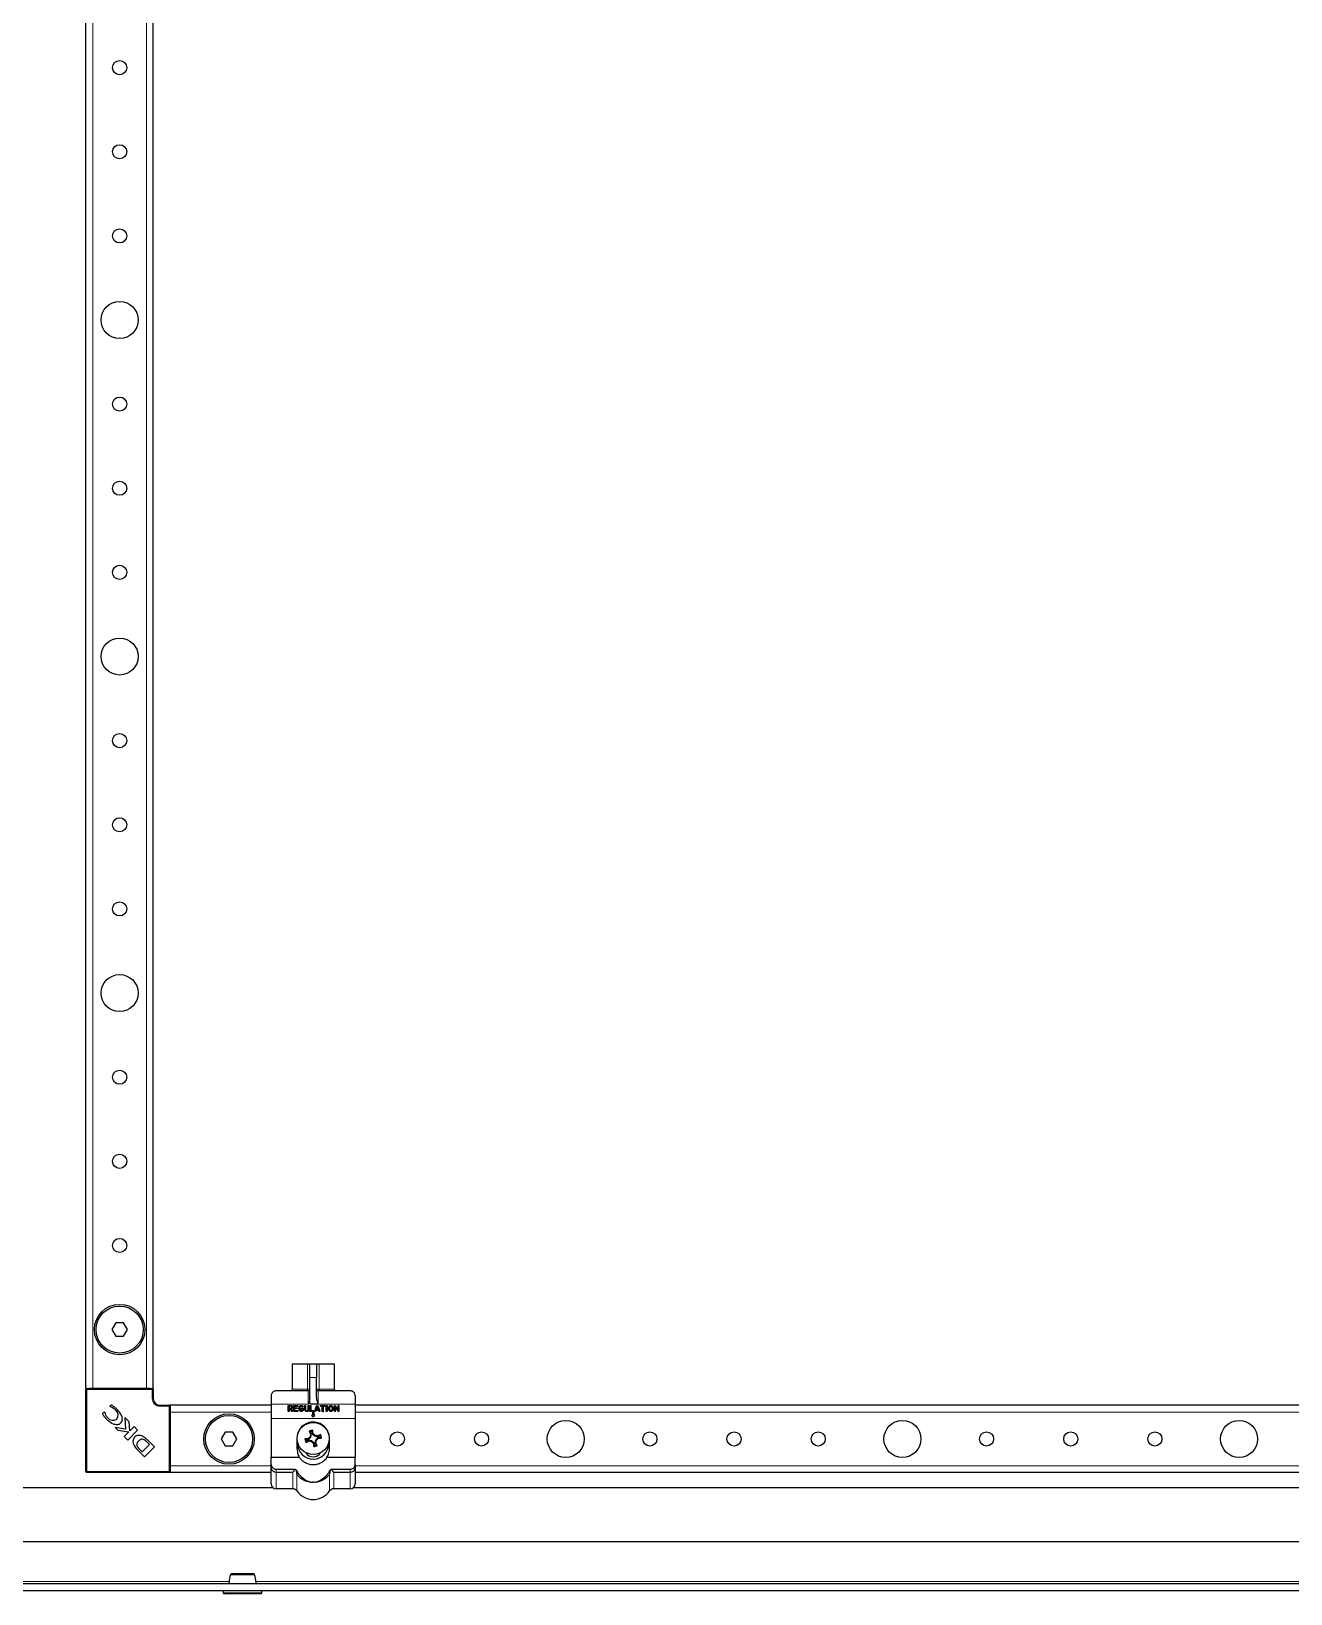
# Model space of a CAD drawing. Header units: millimetres. Extents: x -1581 to 3390, y -1547 to 1219.
# Drawn here: x -381.2 to -7.1, y -999.7 to -535.4 of the extents above; entities that cross this region are included whole.
import ezdxf

# ---------------------------------------------------------------- set-up
doc = ezdxf.new("R2010")
doc.units = ezdxf.units.MM

msp = doc.modelspace()

# ---------------------------------------------------------------- linework, layer by layer
at = {"color": 7, "linetype": 'Continuous', "lineweight": 25}
for p, q in [((-364.94, -938.72), (-364.94, 496.28)), ((-344.94, -938.72), (-344.94, 496.28)), ((-356.09, -919.22), (-357.25, -921.22)), ((-353.78, -919.22), (-356.09, -919.22)), ((-352.63, -921.22), (-353.78, -919.22)), ((-357.25, -921.22), (-356.09, -923.22)), ((-356.09, -923.22), (-353.78, -923.22)), ((-353.78, -923.22), (-352.63, -921.22)), ((-303.69, -931.42), (-303.69, -938.92)), ((-303.69, -931.42), (-299.16, -931.42)), ((-299.16, -931.42), (-298.44, -931.42)), ((-298.44, -931.42), (-296.44, -931.42)), ((-298.44, -935.42), (-298.44, -931.42)), ((-296.44, -931.42), (-296.44, -935.42)), ((-296.44, -931.42), (-295.72, -931.42)), ((-295.72, -931.42), (-291.19, -931.42)), ((-291.19, -931.42), (-291.19, -938.92)), ((-298.44, -941.36), (-298.44, -935.42)), ((-296.44, -941.35), (-296.44, -935.42)), ((-364.64, -938.72), (-364.94, -938.72)), ((-364.94, -963.42), (-364.94, -939.02)), ((-364.64, -938.72), (-363.99, -938.72)), ((-362.94, -938.72), (-363.99, -938.72)), ((-346.94, -938.72), (-362.94, -938.72)), ((-345.89, -938.72), (-346.94, -938.72)), ((-345.89, -938.72), (-345.24, -938.72)), ((-344.94, -938.72), (-345.24, -938.72)), ((-344.94, -939.02), (-344.94, -941.72)), ((-309.94, -940.92), (-309.94, -943.42)), ((-298.94, -939.42), (-308.44, -939.42)), ((-286.44, -939.42), (-295.94, -939.42)), ((-284.94, -940.92), (-284.94, -943.42)), ((-359.39, -945.78), (-360.08, -946.11)), ((-359.26, -945.92), (-359.39, -945.78)), ((-357.31, -943.72), (-357.82, -943.97)), ((-357.82, -943.97), (-357.71, -944.08)), ((-342.94, -943.72), (-340.24, -943.72)), ((-309.94, -943.72), (-339.94, -943.72)), ((-339.94, -943.72), (-339.94, -944.02)), ((-339.94, -944.02), (-339.94, -944.66)), ((-339.94, -944.66), (-339.94, -945.72)), ((-339.94, -945.72), (-339.94, -961.72)), ((-309.94, -943.42), (-309.94, -947.67)), ((-304.85, -945.43), (-304.85, -943.77)), ((-304.85, -943.77), (-304.09, -943.77)), ((-304.09, -944.03), (-304.58, -944.03)), ((-304.58, -944.03), (-304.58, -944.54)), ((-304.58, -944.54), (-303.99, -944.54)), ((-304.29, -944.8), (-304.58, -944.8)), ((-304.58, -944.8), (-304.58, -945.43)), ((-303.8, -945.51), (-304.29, -944.8)), ((-303.99, -944.8), (-303.58, -945.37)), ((-303.24, -945.54), (-303.24, -943.77)), ((-303.24, -943.77), (-302.18, -943.77)), ((-302.18, -945.54), (-303.24, -945.54)), ((-302.18, -944.03), (-302.98, -944.03)), ((-302.98, -944.03), (-302.98, -944.44)), ((-302.98, -944.44), (-302.23, -944.44)), ((-302.23, -944.7), (-302.98, -944.7)), ((-302.98, -944.7), (-302.98, -945.28)), ((-302.98, -945.28), (-302.18, -945.28)), ((-300.7, -944.87), (-300.91, -944.87)), ((-300.9, -944.61), (-300.41, -944.61)), ((-300.41, -944.61), (-300.41, -944.91)), ((-299.98, -944.96), (-299.98, -943.88)), ((-299.72, -943.88), (-299.72, -944.96)), ((-298.97, -944.94), (-298.97, -943.88)), ((-298.71, -943.88), (-298.71, -944.94)), ((-298.42, -945.57), (-298.42, -943.9)), ((-297.36, -945.57), (-298.42, -945.57)), ((-298.16, -943.9), (-298.16, -945.3)), ((-298.16, -945.3), (-297.36, -945.3)), ((-297.94, -946.77), (-297.44, -947.27)), ((-297.69, -946.77), (-297.94, -946.77)), ((-297.19, -945.77), (-297.69, -945.77)), ((-297.69, -945.77), (-297.69, -946.77)), ((-297.44, -947.27), (-296.94, -946.77)), ((-297.19, -946.77), (-297.19, -945.77)), ((-296.94, -946.77), (-297.19, -946.77)), ((-297, -945.39), (-296.43, -943.86)), ((-296.66, -945.23), (-296.75, -945.48)), ((-295.85, -945.23), (-296.66, -945.23)), ((-296.26, -944.1), (-296.57, -944.97)), ((-296.57, -944.97), (-295.94, -944.97)), ((-295.94, -944.97), (-296.26, -944.1)), ((-296.1, -943.88), (-295.51, -945.39)), ((-295.76, -945.47), (-295.85, -945.23)), ((-295.17, -943.77), (-294.05, -943.77)), ((-294.75, -944.03), (-295.17, -944.03)), ((-294.75, -945.5), (-294.75, -944.03)), ((-294.05, -944.03), (-294.44, -944.03)), ((-294.44, -944.03), (-294.44, -945.5)), ((-293.58, -945.43), (-293.58, -943.9)), ((-293.32, -943.9), (-293.32, -945.43)), ((-291.16, -945.43), (-291.16, -943.87)), ((-290.06, -945.46), (-290.9, -944.19)), ((-290.9, -944.19), (-290.9, -945.43)), ((-290.89, -943.83), (-290.08, -945.06)), ((-290.08, -945.06), (-290.08, -943.88)), ((-289.82, -943.88), (-289.82, -945.43)), ((-284.94, -943.42), (-284.94, -947.67)), ((295.06, -943.72), (-284.94, -943.72)), ((-356.27, -950.35), (-355.47, -951.14)), ((-353.17, -950.82), (-356.27, -950.35)), ((-355.47, -951.14), (-352.21, -951.63)), ((-352.21, -951.63), (-353.6, -953.02)), ((-353.35, -947.35), (-353.17, -950.82)), ((-352.07, -948.63), (-353.35, -947.35)), ((-352.55, -954.07), (-349.59, -951.11)), ((-351.89, -951.29), (-352.07, -948.63)), ((-350.65, -950.05), (-351.89, -951.29)), ((-349.59, -951.11), (-350.65, -950.05)), ((-323.59, -951.72), (-324.75, -953.72)), ((-321.28, -951.72), (-323.59, -951.72)), ((-320.13, -953.72), (-321.28, -951.72)), ((-309.94, -947.67), (-309.94, -959.17)), ((-298.35, -951.53), (-298.65, -951.41)), ((-298.35, -951.53), (-297.77, -951.36)), ((-297.95, -952.22), (-298.35, -951.53)), ((-297.77, -951.36), (-297.58, -951.1)), ((-297.77, -951.36), (-297.74, -952.16)), ((-284.94, -947.67), (-284.94, -959.17)), ((-353.6, -953.02), (-352.55, -954.07)), ((-348.25, -957.55), (-346.07, -955.37)), ((-347.55, -959.07), (-344.59, -956.11)), ((-346.07, -955.37), (-346.75, -954.71)), ((-346.48, -954.22), (-346.49, -954.2)), ((-344.59, -956.11), (-346.48, -954.22)), ((-324.75, -953.72), (-323.59, -955.72)), ((-323.59, -955.72), (-321.28, -955.72)), ((-321.28, -955.72), (-320.13, -953.72)), ((-302.29, -953.57), (-302.29, -956.57)), ((-302.09, -955.07), (-302.29, -955.07)), ((-299.64, -953.9), (-299.91, -953.7)), ((-299.64, -953.9), (-298.85, -953.86)), ((-299.47, -954.48), (-299.64, -953.9)), ((-299.47, -954.48), (-299.59, -954.78)), ((-298.79, -954.07), (-299.47, -954.48)), ((-298.85, -953.86), (-298.95, -953.64)), ((-298.85, -953.86), (-298.18, -953.16)), ((-298.79, -954.07), (-298.75, -954.32)), ((-297.84, -954.3), (-298.79, -954.07)), ((-298.18, -953.16), (-298.39, -953.05)), ((-297.95, -952.22), (-298.19, -952.26)), ((-298.18, -953.16), (-297.95, -952.22)), ((-297.84, -954.3), (-297.96, -954.52)), ((-297.14, -954.97), (-297.84, -954.3)), ((-297.74, -952.16), (-297.51, -952.06)), ((-297.74, -952.16), (-297.04, -952.83)), ((-297.14, -954.97), (-297.37, -955.07)), ((-297.11, -955.77), (-297.3, -956.04)), ((-297.11, -955.77), (-297.14, -954.97)), ((-296.53, -955.6), (-297.11, -955.77)), ((-297.04, -952.83), (-296.92, -952.62)), ((-297.04, -952.83), (-296.09, -953.06)), ((-296.7, -953.97), (-296.93, -954.91)), ((-296.93, -954.91), (-296.69, -954.88)), ((-296.93, -954.91), (-296.53, -955.6)), ((-296.03, -953.27), (-296.7, -953.97)), ((-296.7, -953.97), (-296.49, -954.09)), ((-296.53, -955.6), (-296.23, -955.72)), ((-296.09, -953.06), (-296.13, -952.82)), ((-296.09, -953.06), (-295.4, -952.66)), ((-295.23, -953.24), (-296.03, -953.27)), ((-296.03, -953.27), (-295.93, -953.49)), ((-295.4, -952.66), (-295.28, -952.36)), ((-295.4, -952.66), (-295.23, -953.24)), ((-295.23, -953.24), (-294.97, -953.43)), ((-292.59, -955.07), (-292.79, -955.07)), ((-292.59, -956.57), (-292.59, -953.57)), ((-349.54, -957.08), (-347.55, -959.07)), ((-348.99, -956.83), (-348.25, -957.55)), ((-309.94, -961.31), (-309.94, -959.17)), ((-309.94, -959.17), (-301.53, -959.17)), ((-293.35, -959.17), (-284.94, -959.17)), ((-284.94, -961.31), (-284.94, -959.17)), ((-340.24, -963.72), (-364.64, -963.72)), ((-339.94, -961.72), (-339.94, -962.77)), ((-339.94, -962.77), (-339.94, -963.42)), ((-339.94, -963.42), (-339.94, -963.72)), ((-309.94, -963.72), (-339.94, -963.72)), ((-309.94, -962.22), (-309.94, -961.31)), ((-309.94, -967.02), (-309.94, -962.22)), ((-308.44, -962.7), (-302.92, -962.7)), ((-308.44, -963.6), (-303.53, -963.6)), ((-291.96, -962.7), (-286.44, -962.7)), ((-291.35, -963.6), (-286.44, -963.6)), ((-284.94, -961.31), (-284.94, -962.22)), ((-284.94, -962.22), (-284.94, -967.02)), ((295.06, -963.72), (-284.94, -963.72)), ((-309.34, -968.22), (-409.69, -968.22)), ((-303.53, -968.52), (-308.44, -968.52)), ((-286.44, -968.52), (-291.35, -968.52)), ((320.56, -968.22), (-285.54, -968.22)), ((-412.44, -984.22), (320.56, -984.22)), ((-418.14, -996.72), (372.26, -996.72)), ((-418.14, -998.72), (372.26, -998.72)), ((-324.19, -998.72), (-324.19, -999.47)), ((-321.45, -999.72), (-323.94, -999.72)), ((-312.94, -999.72), (-321.45, -999.72)), ((-312.69, -999.47), (-312.69, -998.72))]:
    msp.add_line(p, q, dxfattribs=at)
at = {"color": 8, "linetype": 'Continuous', "lineweight": 18}
for p, q in [((-362.94, -938.72), (-362.94, 496.28)), ((-346.94, -938.72), (-346.94, 496.28)), ((-299.16, -938.92), (-299.16, -931.42)), ((-295.72, -931.42), (-295.72, -938.92)), ((-296.44, -935.42), (-298.44, -935.42)), ((-364.94, -939.02), (-364.64, -939.02)), ((-364.64, -938.72), (-364.64, -939.02)), ((-364.64, -939.02), (-364.64, -963.42)), ((-345.24, -939.02), (-364.64, -939.02)), ((-345.24, -938.72), (-345.24, -939.02)), ((-345.24, -941.72), (-345.24, -939.02)), ((-345.24, -939.02), (-344.94, -939.02)), ((-344.94, -941.72), (-345.24, -941.72)), ((-303.69, -938.92), (-299.16, -938.92)), ((-299.16, -938.92), (-298.44, -938.92)), ((-298.94, -943.42), (-298.94, -939.42)), ((-298.44, -943.42), (-298.44, -941.36)), ((-296.44, -938.92), (-295.72, -938.92)), ((-295.94, -939.42), (-295.94, -943.35)), ((-295.72, -938.92), (-291.19, -938.92)), ((-342.94, -943.72), (-342.94, -944.02)), ((-340.24, -944.02), (-342.94, -944.02)), ((-340.24, -943.72), (-340.24, -944.02)), ((-340.24, -963.42), (-340.24, -944.02)), ((-340.24, -944.02), (-339.94, -944.02)), ((-309.94, -945.72), (-339.94, -945.72)), ((-298.94, -943.42), (-309.94, -943.42)), ((-284.94, -943.42), (-298.44, -943.42)), ((295.06, -945.72), (-284.94, -945.72)), ((-284.94, -947.67), (-309.94, -947.67)), ((-364.64, -963.42), (-364.94, -963.42)), ((-364.64, -963.42), (-340.24, -963.42)), ((-364.64, -963.42), (-364.64, -963.72)), ((-340.24, -963.42), (-340.24, -963.72)), ((-340.24, -963.42), (-339.94, -963.42)), ((-309.94, -961.72), (-339.94, -961.72)), ((-308.44, -962.7), (-308.44, -963.6)), ((-308.44, -963.6), (-308.44, -968.52)), ((-303.53, -968.52), (-303.53, -963.6)), ((-302.29, -964.2), (-302.29, -969.17)), ((-292.58, -969.17), (-292.58, -964.2)), ((-291.35, -963.6), (-291.35, -968.52)), ((-286.44, -963.6), (-286.44, -962.7)), ((-286.44, -968.52), (-286.44, -963.6)), ((295.06, -961.72), (-284.94, -961.72)), ((-322.41, -996.12), (-417.84, -996.12)), ((268.59, -996.12), (-314.47, -996.12)), ((-324.19, -999.47), (-321.58, -999.47)), ((-321.58, -999.47), (-312.69, -999.47))]:
    msp.add_line(p, q, dxfattribs=at)
at = {"color": 8, "linetype": 'Continuous', "lineweight": 18, "flags": 128}
for points in [[(-299.16, -938.92), (-299.17, -939.01), (-299.17, -939.11), (-299.19, -939.2), (-299.2, -939.27), (-299.22, -939.33), (-299.25, -939.38), (-299.27, -939.41), (-299.3, -939.42)], [(-295.58, -939.42), (-295.6, -939.41), (-295.63, -939.38), (-295.65, -939.33), (-295.67, -939.27), (-295.69, -939.2), (-295.7, -939.11), (-295.71, -939.01), (-295.72, -938.92)]]:
    msp.add_lwpolyline(points, dxfattribs=at)
at = {"color": 7, "linetype": 'Continuous', "lineweight": 25}
for centre, radius in [((-354.94, -546.22), 2.1), ((-354.94, -571.22), 2.1), ((-354.94, -596.22), 2.1), ((-354.94, -621.22), 5.5), ((-354.94, -646.22), 2.1), ((-354.94, -671.22), 2.1), ((-354.94, -696.22), 2.1), ((-354.94, -721.22), 5.5), ((-354.94, -746.22), 2.1), ((-354.94, -771.22), 2.1), ((-354.94, -796.22), 2.1), ((-354.94, -821.22), 5.5), ((-354.94, -846.22), 2.1), ((-354.94, -871.22), 2.1), ((-354.94, -896.22), 2.1), ((-354.94, -921.22), 7.5), ((-354.94, -921.22), 7), ((-322.44, -953.72), 7.5), ((-322.44, -953.72), 7), ((-297.44, -953.57), 4.75), ((-272.44, -953.72), 2.1), ((-247.44, -953.72), 2.1), ((-222.44, -953.72), 5.5), ((-197.44, -953.72), 2.1), ((-172.44, -953.72), 2.1), ((-147.44, -953.72), 2.1), ((-122.44, -953.72), 5.5), ((-97.44, -953.72), 2.1), ((-72.44, -953.72), 2.1), ((-47.44, -953.72), 2.1), ((-22.44, -953.72), 5.5)]:
    msp.add_circle(centre, radius, dxfattribs=at)
for centre, radius, start, end in [((-364.64, -939.02), 0.3, 90, 180), ((-345.24, -939.02), 0.3, 0, 90), ((-342.94, -941.72), 2, 180, 270), ((-304.19, -938.92), 0.5, 270, 0), ((-298.94, -938.92), 0.5, 270, 0), ((-295.94, -938.92), 0.5, 180, 270), ((-290.69, -938.92), 0.5, 180, 270), ((-357.34, -946.64), 1.94, 323.3097, 52.3464), ((-340.24, -944.02), 0.3, 0, 90), ((-356.94, -946.21), 1.97, 218.454, 305.887), ((-277.15, -1023.13), 74.88, 105.834, 106.6907), ((-237.89, -918.63), 69.05, 208.3479, 209.1477), ((-366.44, -956.13), 69.05, 3.3769, 4.1768), ((-346.33, -953.42), 4.87, 200.3445, 228.7777), ((-344.52, -952.64), 6.12, 216.9888, 223.0744), ((-297.44, -955.07), 4.65, 180, 0), ((-294.88, -1022.57), 69.05, 93.3769, 94.1768), ((-227.87, -933.27), 74.88, 195.834, 196.6907), ((-332.38, -894.01), 69.05, 298.3479, 299.1477), ((-243.57, -1005.12), 75.61, 136.4711, 137.0889), ((-279.74, -881.14), 75.61, 255.4358, 256.0536), ((-225.01, -971.27), 75.61, 165.4358, 166.0536), ((-245.89, -899.7), 75.61, 226.4711, 227.0889), ((-348.99, -1007.44), 75.61, 46.4711, 47.0889), ((-228.44, -951.01), 69.05, 183.3769, 184.1768), ((-317.73, -884), 74.88, 285.834, 286.6907), ((-315.14, -1026), 75.61, 75.4358, 76.0536), ((-369.87, -935.86), 75.61, 345.4358, 346.0536), ((-356.99, -988.51), 69.05, 28.3479, 29.1477), ((-351.31, -902.01), 75.61, 316.4711, 317.0889), ((-262.5, -1013.12), 69.05, 118.3479, 119.1477), ((-300, -884.57), 69.05, 273.3769, 274.1768), ((-367.01, -973.86), 74.88, 15.834, 16.6907), ((-297.44, -956.57), 2.5, 209.1764, 330.8236), ((-364.64, -963.42), 0.3, 180, 270), ((-340.24, -963.42), 0.3, 270, 0), ((-308.44, -967.02), 1.5, 180, 270), ((-303.53, -970.02), 1.5, 34.5604, 90), ((-297.44, -965.82), 5.89, 214.5604, 325.4396), ((-291.35, -970.02), 1.5, 90, 145.4396), ((-286.44, -967.02), 1.5, 270, 0), ((-321.55, -994.22), 0.5, 89.9637, 164.834), ((-315.33, -994.22), 0.5, 15.2465, 90.046), ((-323.94, -999.47), 0.25, 180, 270), ((-312.94, -999.47), 0.25, 270, 0)]:
    msp.add_arc(centre, radius, start, end, dxfattribs=at)
at = {"color": 8, "linetype": 'Continuous', "lineweight": 18}
msp.add_arc((-342.94, -941.72), 2.3, 180, 270, dxfattribs=at)
at = {"color": 7, "linetype": 'Continuous', "lineweight": 25}
msp.add_ellipse((15130.74, -943.42), major_axis=(15429.18, 0), ratio=0.000259, start_param=3.123591, end_param=3.141593, dxfattribs=at)
for points, knots in [([(-308.44, -939.42), (-308.44, -939.42), (-308.51, -939.42), (-308.86, -939.44), (-309.39, -939.68), (-309.86, -940.26), (-309.92, -940.73), (-309.94, -940.92)], [0, 0, 0, 0, 0.003231, 0.101221, 0.514725, 0.80586, 1, 1, 1, 1]), ([(-298.44, -941.36), (-298.48, -941.69), (-298.56, -942.4), (-298.81, -943.06), (-298.94, -943.41), (-298.94, -943.42)], [0, 0, 0, 0, 0.475461, 0.994056, 1, 1, 1, 1]), ([(-295.94, -943.35), (-295.94, -943.35), (-295.94, -943.34), (-295.95, -943.34), (-295.96, -943.32), (-296, -943.24), (-296.12, -942.91), (-296.34, -942.28), (-296.4, -941.68), (-296.44, -941.35)], [0, 0, 0, 0, 0.00167, 0.003889, 0.009531, 0.034361, 0.132751, 0.526214, 1, 1, 1, 1]), ([(-284.94, -940.92), (-284.96, -940.73), (-285.02, -940.26), (-285.49, -939.68), (-286.02, -939.44), (-286.37, -939.42), (-286.44, -939.42), (-286.44, -939.42)], [0, 0, 0, 0, 0.19414, 0.485275, 0.898779, 0.996769, 1, 1, 1, 1]), ([(-360.08, -946.11), (-359.9, -946.45), (-359.56, -947.08), (-359.07, -947.61), (-358.85, -947.85)], [0, 0, 0, 0, 0.5368, 1, 1, 1, 1]), ([(-358.49, -947.43), (-358.7, -947.17), (-359.08, -946.72), (-359.2, -946.16), (-359.26, -945.92)], [0, 0, 0, 0, 0.579608, 1, 1, 1, 1]), ([(-357.71, -944.08), (-357.4, -944.22), (-356.83, -944.48), (-356.37, -944.91), (-356.16, -945.11)], [0, 0, 0, 0, 0.5476433, 1, 1, 1, 1]), ([(-355.8, -944.82), (-356.07, -944.58), (-356.53, -944.15), (-357.08, -943.85), (-357.31, -943.72)], [0, 0, 0, 0, 0.577653, 1, 1, 1, 1]), ([(-354.68, -949.05), (-354.54, -948.89), (-354.26, -948.55), (-354.09, -947.86), (-354.22, -946.98), (-354.79, -945.91), (-355.43, -945.22), (-355.8, -944.82)], [0, 0, 0, 0, 0.130532, 0.266031, 0.423997, 0.666819, 1, 1, 1, 1]), ([(-304.73, -945.57), (-304.75, -945.57), (-304.78, -945.56), (-304.83, -945.53), (-304.84, -945.48), (-304.85, -945.45), (-304.85, -945.43)], [0, 0, 0, 0, 0.280437, 0.558281, 0.778899, 1, 1, 1, 1]), ([(-304.58, -945.43), (-304.58, -945.45), (-304.59, -945.5), (-304.62, -945.55), (-304.68, -945.56), (-304.71, -945.57), (-304.73, -945.57)], [0, 0, 0, 0, 0.280498, 0.558325, 0.778868, 1, 1, 1, 1]), ([(-304.09, -943.77), (-304.01, -943.78), (-303.88, -943.79), (-303.77, -943.87), (-303.72, -943.91)], [0, 0, 0, 0, 0.5597473, 1, 1, 1, 1]), ([(-303.9, -944.1), (-303.93, -944.08), (-303.99, -944.04), (-304.06, -944.03), (-304.09, -944.03)], [0, 0, 0, 0, 0.559136, 1, 1, 1, 1]), ([(-303.99, -944.54), (-303.97, -944.53), (-303.93, -944.53), (-303.9, -944.5), (-303.89, -944.49)], [0, 0, 0, 0, 0.558174, 1, 1, 1, 1]), ([(-303.75, -944.71), (-303.79, -944.74), (-303.86, -944.78), (-303.95, -944.8), (-303.99, -944.8)], [0, 0, 0, 0, 0.56031, 1, 1, 1, 1]), ([(-303.82, -944.29), (-303.82, -944.25), (-303.83, -944.18), (-303.88, -944.12), (-303.9, -944.1)], [0, 0, 0, 0, 0.559692, 1, 1, 1, 1]), ([(-303.89, -944.49), (-303.88, -944.48), (-303.85, -944.45), (-303.82, -944.38), (-303.82, -944.33), (-303.82, -944.29)], [0, 0, 0, 0, 0.279917, 0.56006, 1, 1, 1, 1]), ([(-303.7, -945.57), (-303.71, -945.57), (-303.74, -945.57), (-303.77, -945.55), (-303.79, -945.52), (-303.8, -945.51)], [0, 0, 0, 0, 0.28022, 0.561305, 1, 1, 1, 1]), ([(-303.55, -944.29), (-303.56, -944.39), (-303.58, -944.55), (-303.7, -944.66), (-303.75, -944.71)], [0, 0, 0, 0, 0.559457, 1, 1, 1, 1]), ([(-303.72, -943.91), (-303.66, -943.97), (-303.57, -944.08), (-303.56, -944.23), (-303.55, -944.29)], [0, 0, 0, 0, 0.558947, 1, 1, 1, 1]), ([(-303.55, -945.44), (-303.56, -945.46), (-303.56, -945.5), (-303.61, -945.54), (-303.65, -945.56), (-303.69, -945.57), (-303.7, -945.57)], [0, 0, 0, 0, 0.278138, 0.558544, 0.779161, 1, 1, 1, 1]), ([(-303.58, -945.37), (-303.57, -945.38), (-303.56, -945.4), (-303.55, -945.43), (-303.55, -945.44)], [0, 0, 0, 0, 0.561079, 1, 1, 1, 1]), ([(-302.23, -944.44), (-302.21, -944.44), (-302.16, -944.44), (-302.11, -944.47), (-302.08, -944.52), (-302.08, -944.56), (-302.08, -944.57)], [0, 0, 0, 0, 0.280945, 0.559897, 0.779525, 1, 1, 1, 1]), ([(-302.08, -944.57), (-302.08, -944.59), (-302.08, -944.64), (-302.14, -944.7), (-302.19, -944.7), (-302.23, -944.7)], [0, 0, 0, 0, 0.281099, 0.559768, 1, 1, 1, 1]), ([(-302.18, -943.77), (-302.16, -943.77), (-302.11, -943.77), (-302.06, -943.8), (-302.03, -943.85), (-302.03, -943.88), (-302.02, -943.9)], [0, 0, 0, 0, 0.280872, 0.559701, 0.779382, 1, 1, 1, 1]), ([(-302.02, -943.9), (-302.03, -943.92), (-302.03, -943.97), (-302.09, -944.03), (-302.14, -944.03), (-302.18, -944.03)], [0, 0, 0, 0, 0.281053, 0.559663, 1, 1, 1, 1]), ([(-302.18, -945.28), (-302.16, -945.28), (-302.11, -945.28), (-302.06, -945.31), (-302.03, -945.36), (-302.03, -945.39), (-302.02, -945.41)], [0, 0, 0, 0, 0.280912, 0.559714, 0.779499, 1, 1, 1, 1]), ([(-302.02, -945.41), (-302.03, -945.43), (-302.03, -945.48), (-302.09, -945.54), (-302.14, -945.54), (-302.18, -945.54)], [0, 0, 0, 0, 0.2812138, 0.5599009, 1, 1, 1, 1]), ([(-301.68, -944.67), (-301.68, -944.53), (-301.66, -944.29), (-301.54, -944.09), (-301.48, -944)], [0, 0, 0, 0, 0.5603404, 1, 1, 1, 1]), ([(-301.49, -945.28), (-301.55, -945.17), (-301.66, -944.98), (-301.68, -944.77), (-301.68, -944.67)], [0, 0, 0, 0, 0.559347, 1, 1, 1, 1]), ([(-300.96, -945.57), (-301.02, -945.56), (-301.14, -945.55), (-301.33, -945.46), (-301.43, -945.35), (-301.49, -945.28)], [0, 0, 0, 0, 0.2803143, 0.5605072, 1, 1, 1, 1]), ([(-301.48, -944), (-301.41, -943.92), (-301.27, -943.77), (-301.08, -943.75), (-300.99, -943.75)], [0, 0, 0, 0, 0.559217, 1, 1, 1, 1]), ([(-301, -944.01), (-301.04, -944.01), (-301.11, -944.02), (-301.24, -944.09), (-301.39, -944.3), (-301.41, -944.52), (-301.42, -944.67)], [0, 0, 0, 0, 0.125332, 0.250695, 0.500738, 1, 1, 1, 1]), ([(-301.42, -944.67), (-301.41, -944.76), (-301.4, -944.91), (-301.33, -945.04), (-301.3, -945.1)], [0, 0, 0, 0, 0.55998, 1, 1, 1, 1]), ([(-301.3, -945.1), (-301.25, -945.16), (-301.17, -945.27), (-301.03, -945.29), (-300.97, -945.3)], [0, 0, 0, 0, 0.560858, 1, 1, 1, 1]), ([(-301.03, -944.74), (-301.03, -944.72), (-301.03, -944.68), (-301, -944.63), (-300.95, -944.61), (-300.92, -944.61), (-300.9, -944.61)], [0, 0, 0, 0, 0.280637, 0.55889, 0.779144, 1, 1, 1, 1]), ([(-300.91, -944.87), (-300.93, -944.87), (-300.97, -944.87), (-301.01, -944.83), (-301.03, -944.79), (-301.03, -944.76), (-301.03, -944.74)], [0, 0, 0, 0, 0.280664, 0.558735, 0.779002, 1, 1, 1, 1]), ([(-300.81, -944.06), (-300.85, -944.04), (-300.91, -944.01), (-300.97, -944.01), (-301, -944.01)], [0, 0, 0, 0, 0.558634, 1, 1, 1, 1]), ([(-300.99, -943.75), (-300.93, -943.75), (-300.8, -943.75), (-300.69, -943.81), (-300.65, -943.84)], [0, 0, 0, 0, 0.560514, 1, 1, 1, 1]), ([(-300.97, -945.3), (-300.94, -945.3), (-300.89, -945.3), (-300.79, -945.25), (-300.76, -945.18), (-300.74, -945.14)], [0, 0, 0, 0, 0.281265, 0.561609, 1, 1, 1, 1]), ([(-300.62, -945.44), (-300.68, -945.48), (-300.78, -945.56), (-300.91, -945.56), (-300.96, -945.57)], [0, 0, 0, 0, 0.558998, 1, 1, 1, 1]), ([(-300.71, -944.17), (-300.73, -944.15), (-300.76, -944.1), (-300.8, -944.07), (-300.81, -944.06)], [0, 0, 0, 0, 0.560467, 1, 1, 1, 1]), ([(-300.74, -945.14), (-300.72, -945.09), (-300.7, -945), (-300.7, -944.91), (-300.7, -944.87)], [0, 0, 0, 0, 0.559597, 1, 1, 1, 1]), ([(-300.6, -944.23), (-300.63, -944.23), (-300.67, -944.22), (-300.7, -944.19), (-300.71, -944.17)], [0, 0, 0, 0, 0.558039, 1, 1, 1, 1]), ([(-300.65, -943.84), (-300.61, -943.87), (-300.54, -943.92), (-300.5, -943.99), (-300.48, -944.02)], [0, 0, 0, 0, 0.5595417, 1, 1, 1, 1]), ([(-300.41, -944.91), (-300.42, -945.02), (-300.43, -945.22), (-300.56, -945.37), (-300.62, -945.44)], [0, 0, 0, 0, 0.5604926, 1, 1, 1, 1]), ([(-300.45, -944.11), (-300.45, -944.13), (-300.46, -944.17), (-300.5, -944.21), (-300.55, -944.23), (-300.58, -944.23), (-300.6, -944.23)], [0, 0, 0, 0, 0.277709, 0.558209, 0.77892, 1, 1, 1, 1]), ([(-300.48, -944.02), (-300.47, -944.04), (-300.45, -944.06), (-300.45, -944.09), (-300.45, -944.11)], [0, 0, 0, 0, 0.560691, 1, 1, 1, 1]), ([(-299.98, -943.88), (-299.98, -943.86), (-299.98, -943.82), (-299.95, -943.77), (-299.91, -943.75), (-299.88, -943.75), (-299.86, -943.75)], [0, 0, 0, 0, 0.2808487, 0.55949, 0.7791576, 1, 1, 1, 1]), ([(-299.76, -945.43), (-299.84, -945.36), (-299.96, -945.22), (-299.97, -945.04), (-299.98, -944.96)], [0, 0, 0, 0, 0.558332, 1, 1, 1, 1]), ([(-299.86, -943.75), (-299.84, -943.75), (-299.8, -943.75), (-299.74, -943.78), (-299.72, -943.83), (-299.72, -943.86), (-299.72, -943.88)], [0, 0, 0, 0, 0.28091, 0.559174, 0.779166, 1, 1, 1, 1]), ([(-299.32, -945.57), (-299.41, -945.56), (-299.57, -945.56), (-299.71, -945.47), (-299.76, -945.43)], [0, 0, 0, 0, 0.55925, 1, 1, 1, 1]), ([(-299.72, -944.96), (-299.71, -945.02), (-299.7, -945.12), (-299.63, -945.19), (-299.6, -945.23)], [0, 0, 0, 0, 0.560313, 1, 1, 1, 1]), ([(-299.6, -945.23), (-299.55, -945.25), (-299.48, -945.3), (-299.38, -945.3), (-299.34, -945.3)], [0, 0, 0, 0, 0.559441, 1, 1, 1, 1]), ([(-299.34, -945.3), (-299.29, -945.3), (-299.18, -945.29), (-299.04, -945.2), (-298.98, -945.07), (-298.98, -944.98), (-298.97, -944.94)], [0, 0, 0, 0, 0.280935, 0.559487, 0.779245, 1, 1, 1, 1]), ([(-298.71, -944.94), (-298.72, -945.04), (-298.73, -945.22), (-298.89, -945.44), (-299.11, -945.54), (-299.25, -945.56), (-299.32, -945.57)], [0, 0, 0, 0, 0.280416, 0.558636, 0.778958, 1, 1, 1, 1]), ([(-298.97, -943.88), (-298.97, -943.86), (-298.97, -943.82), (-298.94, -943.77), (-298.9, -943.75), (-298.87, -943.75), (-298.85, -943.75)], [0, 0, 0, 0, 0.2809, 0.559498, 0.779148, 1, 1, 1, 1]), ([(-298.85, -943.75), (-298.83, -943.75), (-298.79, -943.75), (-298.74, -943.78), (-298.71, -943.83), (-298.71, -943.86), (-298.71, -943.88)], [0, 0, 0, 0, 0.280888, 0.559023, 0.779155, 1, 1, 1, 1]), ([(-298.42, -943.9), (-298.42, -943.88), (-298.42, -943.85), (-298.39, -943.8), (-298.35, -943.77), (-298.32, -943.77), (-298.3, -943.77)], [0, 0, 0, 0, 0.2809124, 0.5594047, 0.7791083, 1, 1, 1, 1]), ([(-298.3, -943.77), (-298.28, -943.77), (-298.24, -943.77), (-298.19, -943.8), (-298.16, -943.85), (-298.16, -943.89), (-298.16, -943.9)], [0, 0, 0, 0, 0.280813, 0.559099, 0.77917, 1, 1, 1, 1]), ([(-297.36, -945.3), (-297.34, -945.3), (-297.3, -945.31), (-297.24, -945.33), (-297.21, -945.38), (-297.21, -945.42), (-297.21, -945.43)], [0, 0, 0, 0, 0.280855, 0.559718, 0.779518, 1, 1, 1, 1]), ([(-297.21, -945.43), (-297.21, -945.46), (-297.21, -945.5), (-297.27, -945.56), (-297.32, -945.57), (-297.36, -945.57)], [0, 0, 0, 0, 0.281266, 0.560078, 1, 1, 1, 1]), ([(-297.01, -945.44), (-297.01, -945.43), (-297.01, -945.42), (-297, -945.4), (-297, -945.39)], [0, 0, 0, 0, 0.559504, 1, 1, 1, 1]), ([(-296.88, -945.57), (-296.9, -945.57), (-296.94, -945.56), (-296.98, -945.53), (-297, -945.49), (-297.01, -945.46), (-297.01, -945.44)], [0, 0, 0, 0, 0.279579, 0.559194, 0.779582, 1, 1, 1, 1]), ([(-296.75, -945.48), (-296.76, -945.49), (-296.77, -945.52), (-296.82, -945.56), (-296.86, -945.57), (-296.88, -945.57)], [0, 0, 0, 0, 0.28077, 0.560807, 1, 1, 1, 1]), ([(-296.43, -943.86), (-296.42, -943.84), (-296.4, -943.8), (-296.36, -943.75), (-296.31, -943.75), (-296.28, -943.75)], [0, 0, 0, 0, 0.281465, 0.561772, 1, 1, 1, 1]), ([(-296.28, -943.75), (-296.26, -943.75), (-296.21, -943.75), (-296.14, -943.79), (-296.12, -943.84), (-296.1, -943.88)], [0, 0, 0, 0, 0.2812256, 0.5615217, 1, 1, 1, 1]), ([(-295.64, -945.57), (-295.66, -945.57), (-295.69, -945.56), (-295.73, -945.53), (-295.75, -945.5), (-295.76, -945.47)], [0, 0, 0, 0, 0.280695, 0.560335, 1, 1, 1, 1]), ([(-295.5, -945.44), (-295.5, -945.46), (-295.51, -945.5), (-295.55, -945.54), (-295.6, -945.56), (-295.63, -945.57), (-295.64, -945.57)], [0, 0, 0, 0, 0.278517, 0.558613, 0.779333, 1, 1, 1, 1]), ([(-295.51, -945.39), (-295.51, -945.4), (-295.5, -945.42), (-295.5, -945.44), (-295.5, -945.44)], [0, 0, 0, 0, 0.560081, 1, 1, 1, 1]), ([(-295.31, -943.9), (-295.3, -943.88), (-295.3, -943.84), (-295.27, -943.79), (-295.22, -943.77), (-295.19, -943.77), (-295.17, -943.77)], [0, 0, 0, 0, 0.280713, 0.558701, 0.779045, 1, 1, 1, 1]), ([(-295.17, -944.03), (-295.19, -944.03), (-295.23, -944.03), (-295.28, -944), (-295.3, -943.95), (-295.31, -943.92), (-295.31, -943.9)], [0, 0, 0, 0, 0.28076, 0.558821, 0.778915, 1, 1, 1, 1]), ([(-294.61, -945.64), (-294.63, -945.64), (-294.67, -945.64), (-294.73, -945.6), (-294.75, -945.55), (-294.75, -945.52), (-294.75, -945.5)], [0, 0, 0, 0, 0.280822, 0.559059, 0.779094, 1, 1, 1, 1]), ([(-294.44, -945.5), (-294.44, -945.52), (-294.45, -945.57), (-294.51, -945.63), (-294.57, -945.64), (-294.61, -945.64)], [0, 0, 0, 0, 0.280801, 0.559621, 1, 1, 1, 1]), ([(-294.05, -943.77), (-294.03, -943.77), (-293.99, -943.77), (-293.93, -943.8), (-293.9, -943.85), (-293.89, -943.88), (-293.89, -943.9)], [0, 0, 0, 0, 0.280951, 0.559967, 0.779431, 1, 1, 1, 1]), ([(-293.89, -943.9), (-293.89, -943.92), (-293.9, -943.97), (-293.96, -944.03), (-294.01, -944.03), (-294.05, -944.03)], [0, 0, 0, 0, 0.2810191, 0.5596788, 1, 1, 1, 1]), ([(-293.58, -943.9), (-293.58, -943.88), (-293.58, -943.84), (-293.55, -943.79), (-293.5, -943.77), (-293.48, -943.77), (-293.46, -943.77)], [0, 0, 0, 0, 0.280828, 0.559417, 0.779393, 1, 1, 1, 1]), ([(-293.46, -945.57), (-293.48, -945.57), (-293.52, -945.56), (-293.56, -945.53), (-293.58, -945.48), (-293.58, -945.45), (-293.58, -945.43)], [0, 0, 0, 0, 0.280437, 0.558281, 0.778899, 1, 1, 1, 1]), ([(-293.46, -943.77), (-293.44, -943.77), (-293.4, -943.77), (-293.34, -943.8), (-293.32, -943.85), (-293.32, -943.88), (-293.32, -943.9)], [0, 0, 0, 0, 0.280765, 0.559178, 0.779175, 1, 1, 1, 1]), ([(-293.32, -945.43), (-293.32, -945.45), (-293.32, -945.5), (-293.36, -945.55), (-293.41, -945.57), (-293.44, -945.57), (-293.46, -945.57)], [0, 0, 0, 0, 0.280518, 0.5583, 0.778735, 1, 1, 1, 1]), ([(-292.86, -944.67), (-292.85, -944.54), (-292.84, -944.32), (-292.74, -944.12), (-292.69, -944.04)], [0, 0, 0, 0, 0.559914, 1, 1, 1, 1]), ([(-292.68, -945.28), (-292.74, -945.18), (-292.85, -944.98), (-292.86, -944.76), (-292.86, -944.67)], [0, 0, 0, 0, 0.559149, 1, 1, 1, 1]), ([(-292.69, -944.04), (-292.62, -943.95), (-292.5, -943.79), (-292.3, -943.76), (-292.21, -943.75)], [0, 0, 0, 0, 0.560137, 1, 1, 1, 1]), ([(-292.18, -945.57), (-292.24, -945.56), (-292.35, -945.55), (-292.53, -945.47), (-292.63, -945.35), (-292.68, -945.28)], [0, 0, 0, 0, 0.280367, 0.560574, 1, 1, 1, 1]), ([(-292.5, -944.21), (-292.53, -944.29), (-292.59, -944.44), (-292.6, -944.6), (-292.6, -944.67)], [0, 0, 0, 0, 0.5590754, 1, 1, 1, 1]), ([(-292.6, -944.67), (-292.59, -944.75), (-292.59, -944.91), (-292.52, -945.05), (-292.49, -945.11)], [0, 0, 0, 0, 0.560273, 1, 1, 1, 1]), ([(-292.21, -944.01), (-292.25, -944.01), (-292.32, -944.02), (-292.42, -944.09), (-292.47, -944.17), (-292.5, -944.21)], [0, 0, 0, 0, 0.279832, 0.559843, 1, 1, 1, 1]), ([(-292.49, -945.11), (-292.45, -945.17), (-292.37, -945.27), (-292.24, -945.29), (-292.18, -945.3)], [0, 0, 0, 0, 0.5605673, 1, 1, 1, 1]), ([(-292.21, -943.75), (-292.15, -943.75), (-292.03, -943.76), (-291.84, -943.85), (-291.74, -943.97), (-291.68, -944.04)], [0, 0, 0, 0, 0.280496, 0.560765, 1, 1, 1, 1]), ([(-291.87, -944.21), (-291.92, -944.15), (-292.01, -944.04), (-292.15, -944.02), (-292.21, -944.01)], [0, 0, 0, 0, 0.559596, 1, 1, 1, 1]), ([(-292.18, -945.3), (-292.15, -945.3), (-292.07, -945.29), (-291.95, -945.23), (-291.9, -945.15), (-291.86, -945.11)], [0, 0, 0, 0, 0.280435, 0.560605, 1, 1, 1, 1]), ([(-291.67, -945.28), (-291.75, -945.37), (-291.89, -945.54), (-292.09, -945.56), (-292.18, -945.57)], [0, 0, 0, 0, 0.559137, 1, 1, 1, 1]), ([(-291.76, -944.67), (-291.76, -944.58), (-291.77, -944.42), (-291.84, -944.28), (-291.87, -944.21)], [0, 0, 0, 0, 0.560046, 1, 1, 1, 1]), ([(-291.86, -945.11), (-291.83, -945.03), (-291.76, -944.89), (-291.76, -944.73), (-291.76, -944.67)], [0, 0, 0, 0, 0.559133, 1, 1, 1, 1]), ([(-291.68, -944.04), (-291.62, -944.15), (-291.51, -944.34), (-291.5, -944.57), (-291.49, -944.67)], [0, 0, 0, 0, 0.559312, 1, 1, 1, 1]), ([(-291.49, -944.67), (-291.5, -944.79), (-291.52, -945.01), (-291.62, -945.2), (-291.67, -945.28)], [0, 0, 0, 0, 0.559865, 1, 1, 1, 1]), ([(-291.16, -943.87), (-291.16, -943.85), (-291.16, -943.82), (-291.13, -943.77), (-291.08, -943.75), (-291.06, -943.75), (-291.04, -943.75)], [0, 0, 0, 0, 0.280941, 0.559114, 0.779089, 1, 1, 1, 1]), ([(-291.04, -945.57), (-291.06, -945.57), (-291.1, -945.56), (-291.15, -945.51), (-291.16, -945.46), (-291.16, -945.43)], [0, 0, 0, 0, 0.281503, 0.560294, 1, 1, 1, 1]), ([(-291.04, -943.75), (-291.02, -943.75), (-290.99, -943.75), (-290.93, -943.77), (-290.91, -943.81), (-290.89, -943.83)], [0, 0, 0, 0, 0.2806376, 0.5608768, 1, 1, 1, 1]), ([(-290.9, -945.43), (-290.9, -945.45), (-290.9, -945.49), (-290.94, -945.54), (-290.99, -945.57), (-291.02, -945.57), (-291.04, -945.57)], [0, 0, 0, 0, 0.280569, 0.558477, 0.77887, 1, 1, 1, 1]), ([(-290.08, -943.88), (-290.08, -943.86), (-290.08, -943.82), (-290.05, -943.77), (-290.01, -943.75), (-289.98, -943.75), (-289.96, -943.75)], [0, 0, 0, 0, 0.2808879, 0.5594825, 0.7792702, 1, 1, 1, 1]), ([(-289.94, -945.57), (-289.95, -945.56), (-289.99, -945.56), (-290.03, -945.52), (-290.05, -945.48), (-290.06, -945.46)], [0, 0, 0, 0, 0.278585, 0.558866, 1, 1, 1, 1]), ([(-289.96, -943.75), (-289.94, -943.75), (-289.9, -943.75), (-289.84, -943.78), (-289.82, -943.83), (-289.82, -943.86), (-289.82, -943.88)], [0, 0, 0, 0, 0.280836, 0.55925, 0.779182, 1, 1, 1, 1]), ([(-289.82, -945.43), (-289.82, -945.45), (-289.82, -945.49), (-289.85, -945.54), (-289.89, -945.56), (-289.92, -945.57), (-289.94, -945.57)], [0, 0, 0, 0, 0.280953, 0.559391, 0.779073, 1, 1, 1, 1]), ([(-358.85, -947.85), (-358.47, -948.18), (-357.78, -948.79), (-356.61, -949.34), (-355.67, -949.48), (-355.02, -949.33), (-354.79, -949.14), (-354.68, -949.05)], [0, 0, 0, 0, 0.315674, 0.58952, 0.813199, 0.909026, 1, 1, 1, 1]), ([(-292.59, -953.57), (-292.63, -953.06), (-292.72, -952.05), (-293.5, -950.59), (-294.68, -949.47), (-296.15, -948.8), (-297.77, -948.64), (-299.37, -949.02), (-300.75, -949.9), (-301.73, -951.14), (-302.22, -952.44), (-302.27, -953.23), (-302.29, -953.57)], [0, 0, 0, 0, 0.108524, 0.217459, 0.318088, 0.417791, 0.519828, 0.622975, 0.725929, 0.827131, 0.926323, 1, 1, 1, 1]), ([(-347.82, -953.07), (-348.03, -952.96), (-348.42, -952.75), (-349.05, -952.64), (-349.64, -952.67), (-350.18, -952.87), (-350.61, -953.23), (-350.91, -953.75), (-351.02, -954.4), (-350.94, -954.86), (-350.89, -955.11)], [0, 0, 0, 0, 0.138091, 0.265455, 0.384013, 0.496103, 0.605759, 0.71979, 0.847662, 1, 1, 1, 1]), ([(-349.32, -954.34), (-349.41, -954.44), (-349.58, -954.61), (-349.76, -954.89), (-349.85, -955.16), (-349.85, -955.49), (-349.7, -955.89), (-349.51, -956.17), (-349.41, -956.33)], [0, 0, 0, 0, 0.176808, 0.319231, 0.43938, 0.552395, 0.749205, 1, 1, 1, 1]), ([(-346.75, -954.71), (-346.95, -954.52), (-347.31, -954.17), (-347.85, -953.84), (-348.3, -953.78), (-348.64, -953.85), (-349, -954.04), (-349.21, -954.23), (-349.32, -954.34)], [0, 0, 0, 0, 0.274676, 0.503042, 0.607381, 0.716579, 0.843412, 1, 1, 1, 1]), ([(-346.98, -953.75), (-347.13, -953.61), (-347.4, -953.37), (-347.69, -953.16), (-347.82, -953.07)], [0, 0, 0, 0, 0.55183, 1, 1, 1, 1]), ([(-346.49, -954.2), (-346.57, -954.13), (-346.73, -953.97), (-346.9, -953.82), (-346.98, -953.75)], [0, 0, 0, 0, 0.486421, 1, 1, 1, 1]), ([(-302.29, -956.57), (-302.21, -957.19), (-302.03, -958.47), (-301.57, -959.11), (-301.54, -959.16), (-301.53, -959.17)], [0, 0, 0, 0, 0.417668, 0.852903, 1, 1, 1, 1]), ([(-293.35, -959.17), (-293.37, -959.2), (-293.41, -959.27), (-293.77, -959.77), (-294.42, -960.41), (-295.35, -960.99), (-296.5, -961.38), (-297.82, -961.47), (-299.17, -961.17), (-300.3, -960.54), (-301.03, -959.86), (-301.41, -959.36), (-301.52, -959.18), (-301.53, -959.17), (-301.53, -959.17)], [0, 0, 0, 0, 0.088505, 0.177138, 0.262858, 0.344694, 0.430485, 0.525193, 0.625645, 0.723911, 0.812494, 0.894483, 0.978997, 1, 1, 1, 1]), ([(-293.35, -959.17), (-293.29, -959.09), (-293.18, -958.92), (-292.67, -957.85), (-292.61, -956.86), (-292.59, -956.57)], [0, 0, 0, 0, 0.378823, 0.812228, 1, 1, 1, 1]), ([(-309.94, -961.31), (-309.92, -961.45), (-309.89, -961.74), (-309.66, -962.14), (-309.3, -962.47), (-308.87, -962.67), (-308.57, -962.69), (-308.44, -962.7)], [0, 0, 0, 0, 0.205683, 0.411346, 0.618649, 0.832339, 1, 1, 1, 1]), ([(-309.94, -962.22), (-309.94, -962.24), (-309.94, -962.34), (-309.9, -962.59), (-309.74, -962.97), (-309.39, -963.32), (-308.95, -963.55), (-308.61, -963.58), (-308.44, -963.6)], [0, 0, 0, 0, 0.017854, 0.141405, 0.356083, 0.570731, 0.785365, 1, 1, 1, 1]), ([(-303.53, -963.6), (-303.52, -963.6), (-303.51, -963.6), (-303.48, -963.59), (-303.41, -963.56), (-303.28, -963.41), (-303.11, -963.12), (-302.99, -962.85), (-302.92, -962.7)], [0, 0, 0, 0, 0.008383, 0.019125, 0.04457, 0.140638, 0.521171, 1, 1, 1, 1]), ([(-302.55, -962.94), (-302.57, -962.93), (-302.68, -962.83), (-302.81, -962.76), (-302.92, -962.7)], [0, 0, 0, 0, 0.161974, 1, 1, 1, 1]), ([(-302.55, -962.94), (-302.53, -963.09), (-302.49, -963.37), (-302.42, -963.71), (-302.38, -963.95), (-302.32, -964.12), (-302.29, -964.2)], [0, 0, 0, 0, 0.383006, 0.690448, 0.847653, 1, 1, 1, 1]), ([(-302.55, -962.94), (-302.26, -963.4), (-301.54, -964.5), (-300.15, -965.67), (-298.79, -966.39), (-297.99, -966.51), (-297.7, -966.55)], [0, 0, 0, 0, 0.255351, 0.615516, 0.86211, 1, 1, 1, 1]), ([(-302.29, -964.2), (-302.11, -964.43), (-301.59, -965.05), (-300.48, -965.85), (-299.09, -966.41), (-298.13, -966.51), (-297.7, -966.55)], [0, 0, 0, 0, 0.169618, 0.470039, 0.762685, 1, 1, 1, 1]), ([(-297.18, -966.55), (-296.97, -966.53), (-296.24, -966.43), (-294.88, -965.79), (-293.41, -964.59), (-292.64, -963.43), (-292.32, -962.94)], [0, 0, 0, 0, 0.101651, 0.345128, 0.729048, 1, 1, 1, 1]), ([(-297.18, -966.55), (-296.75, -966.51), (-295.79, -966.41), (-294.4, -965.85), (-293.29, -965.05), (-292.77, -964.43), (-292.58, -964.2)], [0, 0, 0, 0, 0.237351, 0.529954, 0.830331, 1, 1, 1, 1]), ([(-292.58, -964.2), (-292.58, -964.2), (-292.58, -964.19), (-292.57, -964.18), (-292.56, -964.15), (-292.53, -964.05), (-292.46, -963.73), (-292.39, -963.35), (-292.34, -963.03), (-292.32, -962.94)], [0, 0, 0, 0, 0.003748, 0.008698, 0.018275, 0.054741, 0.199177, 0.774578, 1, 1, 1, 1]), ([(-291.96, -962.7), (-292.06, -962.76), (-292.19, -962.83), (-292.3, -962.92), (-292.32, -962.94)], [0, 0, 0, 0, 0.789403, 1, 1, 1, 1]), ([(-291.96, -962.7), (-291.93, -962.76), (-291.87, -962.91), (-291.77, -963.1), (-291.68, -963.27), (-291.6, -963.39), (-291.55, -963.46), (-291.51, -963.51), (-291.47, -963.55), (-291.44, -963.57), (-291.41, -963.59), (-291.38, -963.6), (-291.36, -963.6), (-291.35, -963.6), (-291.35, -963.6)], [0, 0, 0, 0, 0.193858, 0.459768, 0.637307, 0.756, 0.835565, 0.889145, 0.925488, 0.950425, 0.97632, 0.986721, 0.99531, 1, 1, 1, 1]), ([(-286.44, -962.7), (-286.27, -962.69), (-285.94, -962.66), (-285.49, -962.41), (-285.15, -962.05), (-284.97, -961.66), (-284.95, -961.41), (-284.94, -961.31)], [0, 0, 0, 0, 0.2129, 0.425707, 0.640613, 0.853382, 1, 1, 1, 1]), ([(-286.44, -963.6), (-286.27, -963.58), (-285.93, -963.55), (-285.48, -963.32), (-285.14, -962.97), (-284.98, -962.59), (-284.94, -962.34), (-284.94, -962.24), (-284.94, -962.22)], [0, 0, 0, 0, 0.214635, 0.429269, 0.643917, 0.858595, 0.982146, 1, 1, 1, 1]), ([(-297.18, -966.55), (-297.28, -966.56), (-297.45, -966.57), (-297.63, -966.56), (-297.7, -966.55)], [0, 0, 0, 0, 0.558993, 1, 1, 1, 1]), ([(-322.03, -994.07), (-322.22, -994.81), (-322.44, -995.67), (-322.46, -996.59), (-322.46, -996.72)], [0, 0, 0, 0, 0.85815, 1, 1, 1, 1]), ([(-321.51, -993.72), (-321.52, -993.72), (-321.57, -993.72), (-321.29, -993.72), (-320.77, -993.72), (-320.05, -993.72), (-319.2, -993.72), (-318.13, -993.72), (-317.11, -993.72), (-316.22, -993.72), (-315.61, -993.72), (-315.32, -993.72), (-315.36, -993.72), (-315.37, -993.72)], [0, 0, 0, 0, 0.03384, 0.141254, 0.248698, 0.315774, 0.423314, 0.530846, 0.63821, 0.745706, 0.853372, 0.960917, 1, 1, 1, 1]), ([(-314.42, -996.72), (-314.42, -996.59), (-314.44, -995.67), (-314.66, -994.81), (-314.85, -994.07)], [0, 0, 0, 0, 0.14185, 1, 1, 1, 1])]:
    msp.add_open_spline(points, degree=3, knots=knots, dxfattribs=at)
at = {"color": 8, "linetype": 'Continuous', "lineweight": 18}
msp.add_open_spline([(-314.89, -994.09), (-314.88, -994.09), (-314.83, -994.09), (-315.17, -994.09), (-315.88, -994.09), (-316.9, -994.09), (-318.09, -994.09), (-319.31, -994.09), (-320.3, -994.09), (-321.13, -994.09), (-321.73, -994.09), (-322.06, -994.09), (-322, -994.09), (-321.99, -994.09)], degree=3, knots=[0, 0, 0, 0, 0.038891, 0.14638, 0.253973, 0.361383, 0.468681, 0.576165, 0.683665, 0.750707, 0.858068, 0.965424, 1, 1, 1, 1], dxfattribs=at)

doc.saveas('drawing.dxf')
